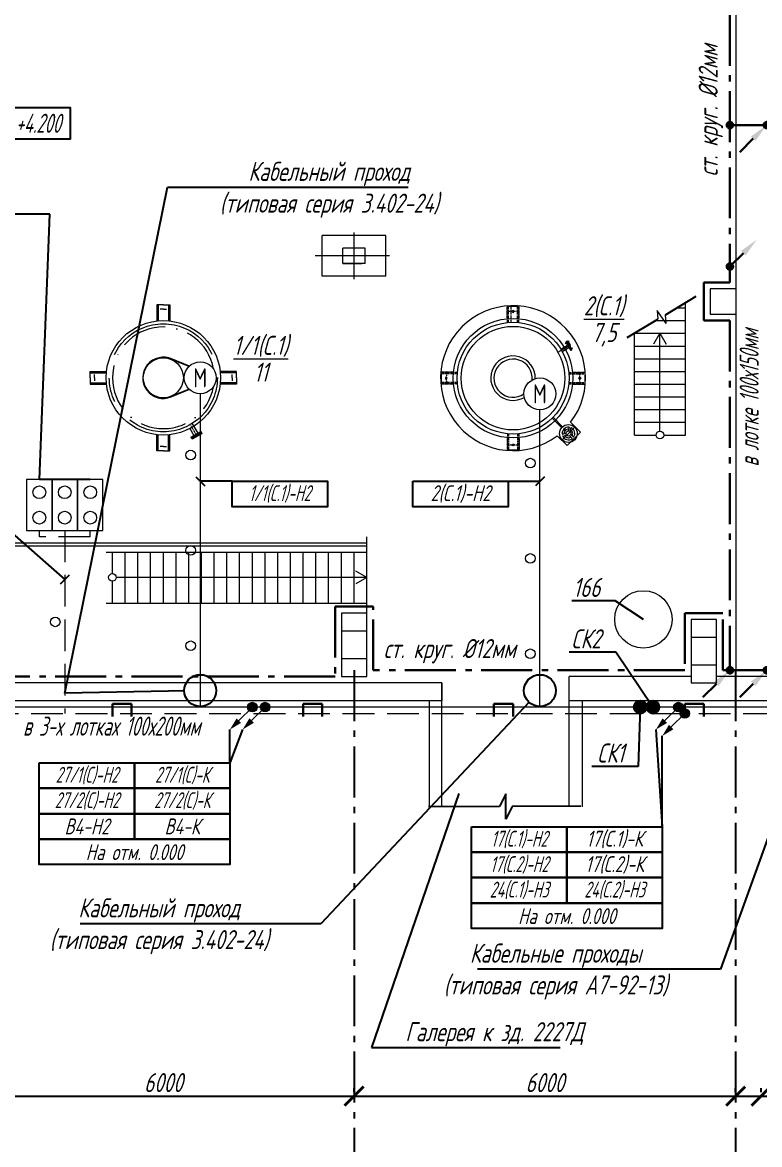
# Model space of a CAD drawing. Header units: millimetres. Extents: x -14296 to 10264, y -13087 to -5602.
# Drawn here: x -2226.6 to -2110.7, y -12882.6 to -12706.1 of the extents above; entities that cross this region are included whole.
import ezdxf
from ezdxf import colors
from ezdxf.entities.mleader import LeaderData, LeaderLine
from ezdxf.math import Vec2, Vec3

# ---------------------------------------------------------------- set-up
doc = ezdxf.new("R2010")
doc.units = ezdxf.units.MM
for name, pattern in [('ACAD_ISO10W100', [18, 12, -3, 0, -3]), ('CENTER', [50.8, 31.75, -6.35, 6.35, -6.35]), ('CENTER2', [1.125, 0.75, -0.125, 0.125, -0.125]), ('gost5', [7, 5, -2, 0]), ('gost6', [12, 8, -1.5, 1, -1.5]), ('ОСЕВАЯ', [50.8, 31.75, -6.35, 6.35, -6.35])]:
    doc.linetypes.add(name, pattern=pattern)
doc.layers.get('Defpoints').update_dxf_attribs({"color": 33})
doc.layers.add('АР', color=7, linetype='Continuous')
for name, color, linetype, lineweight in [('Заземление (Сущ)', 6, 'gost6', 25), ('КаБель контрольный (Вновь)', 142, 'gost5', 15), ('КаБель силовой (Вновь)', 1, 'Continuous', 15), ('Линия выноска', 137, 'Continuous', 25), ('Осевая', 4, 'gost6', 25), ('Размерная', 4, 'Continuous', 25), ('Рамка тонкая', 5, 'Continuous', 25), ('Строительный', 251, 'Continuous', 13), ('Текст', 7, 'Continuous', 20), ('Технологическое', 156, 'Continuous', 18), ('Эл. аппараты (Вновь)', 93, 'Continuous', 15), ('ЭлектрооБорудование (Вновь)', 160, 'Continuous', 15)]:
    doc.layers.add(name, color=color, linetype=linetype, lineweight=lineweight)
doc.styles.add('gost shx', font='gost.shx', dxfattribs={"oblique": 15})
doc.styles.add('Simplex', font='simplex.shx', dxfattribs={"width": 0.7, "oblique": 15})
doc.linetypes.add('ограждение1', pattern='A,0.25,-0.1,[133,ltypeshp.shx,S=0.1,R=0,X=-0.1,Y=0],-0.1,1', length=1.45)
doc.dimstyles.new('ISO-25', dxfattribs={"dimtxt": 3, "dimasz": 2.5, "dimexe": 1.25, "dimexo": 0.625, "dimtad": 1, "dimtxsty": 'gost shx', "dimcen": 2.5, "dimclrt": 2, "dimadec": 0, "dimazin": 0, "dimtfac": 1, "dimtmove": 0, "dimatfit": 3, "dimfxl": 1, "dimarcsym": 0})

# ---------------------------------------------------------------- blocks, each defined once
blk = doc.blocks.new('A$C33DA0663')
at = {"color": 5}
for p, q in [((-4.54, 1.45), (-2.77, 3.22)), ((-4.54, 1.45), (-3.19, 1.81)), ((-2.77, 3.22), (-4.12, 2.85))]:
    blk.add_line(p, q, dxfattribs=at)
at = {"layer": 'АР', "color": 5}
for p, q in [((-7.85, 7.06), (-4.12, 2.85)), ((-3.19, 1.81), (0.55, -2.39))]:
    blk.add_line(p, q, dxfattribs=at)
blk = doc.blocks.new('A$C7DB55512')
blk.add_circle((0, 0), 4.51)
blk = doc.blocks.new('_ArchTick')
at = {"color": 0, "const_width": 0.15}
blk.add_lwpolyline([(-0.5, -0.5), (0.5, 0.5)], dxfattribs=at)
blk = doc.blocks.new('*D894')
at = {"layer": 'Defpoints', "color": 0, "lineweight": 15, "transparency": 16777216}
for p in [(-2234.46, -12874.97), (-2174.46, -12874.97), (-2174.46, -12874.97)]:
    blk.add_point(p, dxfattribs=at)
at = {"layer": 'Размерная', "color": 0, "lineweight": -2, "transparency": 16777216}
for p, q in [((-2234.46, -12874.35), (-2234.46, -12873.72)), ((-2234.46, -12874.97), (-2174.46, -12874.97)), ((-2174.46, -12874.35), (-2174.46, -12873.72))]:
    blk.add_line(p, q, dxfattribs=at)
at = {"layer": 'Размерная', "color": 0, "lineweight": -2, "transparency": 16777216, "xscale": 3, "yscale": 3, "zscale": 3, "rotation": 180}
blk.add_blockref('_ArchTick', (-2234.46, -12874.97), dxfattribs=at)
at = {"layer": 'Размерная', "color": 0, "lineweight": -2, "transparency": 16777216, "xscale": 3, "yscale": 3, "zscale": 3}
blk.add_blockref('_ArchTick', (-2174.46, -12874.97), dxfattribs=at)
at = {"layer": 'Размерная', "color": 2, "transparency": 16777216, "insert": (-2204.46, -12872.85), "char_height": 3, "attachment_point": 5, "style": 'Simplex'}
blk.add_mtext('6000', dxfattribs=at)
blk = doc.blocks.new('*D895')
at = {"layer": 'Defpoints', "color": 0, "lineweight": 15, "transparency": 16777216}
for p in [(-2114.46, -12874.97), (-2110.46, -12874.97), (-2110.46, -12874.97)]:
    blk.add_point(p, dxfattribs=at)
at = {"layer": 'Размерная', "color": 0, "lineweight": -2, "transparency": 16777216}
for p, q in [((-2114.46, -12874.35), (-2114.46, -12873.72)), ((-2114.46, -12874.97), (-2110.46, -12874.97)), ((-2110.46, -12874.35), (-2110.46, -12873.72)), ((-2110.46, -12874.97), (-2100.52, -12874.97))]:
    blk.add_line(p, q, dxfattribs=at)
at = {"layer": 'Размерная', "color": 0, "lineweight": -2, "transparency": 16777216, "xscale": 3, "yscale": 3, "zscale": 3, "rotation": 180}
blk.add_blockref('_ArchTick', (-2114.46, -12874.97), dxfattribs=at)
at = {"layer": 'Размерная', "color": 0, "lineweight": -2, "transparency": 16777216, "xscale": 3, "yscale": 3, "zscale": 3}
blk.add_blockref('_ArchTick', (-2110.46, -12874.97), dxfattribs=at)
at = {"layer": 'Размерная', "color": 2, "transparency": 16777216, "insert": (-2103.99, -12872.85), "char_height": 3, "attachment_point": 5, "style": 'Simplex'}
blk.add_mtext('400', dxfattribs=at)
blk = doc.blocks.new('*D896')
at = {"layer": 'Defpoints', "color": 0, "lineweight": 15, "transparency": 16777216}
for p in [(-2174.46, -12874.97), (-2114.46, -12874.97), (-2114.46, -12874.97)]:
    blk.add_point(p, dxfattribs=at)
at = {"layer": 'Размерная', "color": 0, "lineweight": -2, "transparency": 16777216}
for p, q in [((-2174.46, -12874.35), (-2174.46, -12873.72)), ((-2174.46, -12874.97), (-2114.46, -12874.97)), ((-2114.46, -12874.35), (-2114.46, -12873.72))]:
    blk.add_line(p, q, dxfattribs=at)
at = {"layer": 'Размерная', "color": 0, "lineweight": -2, "transparency": 16777216, "xscale": 3, "yscale": 3, "zscale": 3, "rotation": 180}
blk.add_blockref('_ArchTick', (-2174.46, -12874.97), dxfattribs=at)
at = {"layer": 'Размерная', "color": 0, "lineweight": -2, "transparency": 16777216, "xscale": 3, "yscale": 3, "zscale": 3}
blk.add_blockref('_ArchTick', (-2114.46, -12874.97), dxfattribs=at)
at = {"layer": 'Размерная', "color": 2, "transparency": 16777216, "insert": (-2144.46, -12872.85), "char_height": 3, "attachment_point": 5, "style": 'Simplex'}
blk.add_mtext('6000', dxfattribs=at)
blk = doc.blocks.new('*D897')
at = {"layer": 'Defpoints', "color": 0, "lineweight": 15, "transparency": 16777216}
for p in [(-2110.46, -12874.97), (-2050.46, -12874.97), (-2050.46, -12874.97)]:
    blk.add_point(p, dxfattribs=at)
at = {"layer": 'Размерная', "color": 0, "lineweight": -2, "transparency": 16777216}
for p, q in [((-2110.46, -12874.35), (-2110.46, -12873.72)), ((-2110.46, -12874.97), (-2050.46, -12874.97)), ((-2050.46, -12874.35), (-2050.46, -12873.72))]:
    blk.add_line(p, q, dxfattribs=at)
at = {"layer": 'Размерная', "color": 0, "lineweight": -2, "transparency": 16777216, "xscale": 3, "yscale": 3, "zscale": 3, "rotation": 180}
blk.add_blockref('_ArchTick', (-2110.46, -12874.97), dxfattribs=at)
at = {"layer": 'Размерная', "color": 0, "lineweight": -2, "transparency": 16777216, "xscale": 3, "yscale": 3, "zscale": 3}
blk.add_blockref('_ArchTick', (-2050.46, -12874.97), dxfattribs=at)
at = {"layer": 'Размерная', "color": 2, "transparency": 16777216, "insert": (-2080.46, -12872.85), "char_height": 3, "attachment_point": 5, "style": 'Simplex'}
blk.add_mtext('6000', dxfattribs=at)
blk = doc.blocks.new('_None')
blk = doc.blocks.new('A$C2C4D244A')
at = {"layer": 'Эл. аппараты (Вновь)'}
for p, q in [((4, 8), (0, 8)), ((0, 8), (0, 0)), ((4, 0), (4, 8)), ((0, 0), (4, 0))]:
    blk.add_line(p, q, dxfattribs=at)
for centre in [(2, 6), (2, 2)]:
    blk.add_circle(centre, 1, dxfattribs=at)
blk = doc.blocks.new('A$C218E5FD8')
at = {"layer": 'Заземление (Сущ)', "lineweight": 30}
blk.add_hatch(color=256, dxfattribs=at).paths.add_polyline_path([(4.74, 4.24, 1), (3.74, 4.24, 1)])
blk.add_line((2.12, 2.12), (0, 0), dxfattribs=at)
blk.add_circle((4.24, 4.24), 0.5, dxfattribs=at)
blk.add_solid([(2.47, 1.77), (1.77, 2.47), (4.24, 4.24)], dxfattribs=at)
blk = doc.blocks.new('_DotBlank')
at = {"color": 0, "linetype": 'ByBlock', "lineweight": -2}
blk.add_line((-0.5, 0), (-1, 0), dxfattribs=at)
blk.add_circle((0, 0), 0.5, dxfattribs=at)
blk = doc.blocks.new('A$C40A51619')
at = {"layer": 'Заземление (Сущ)', "lineweight": 30}
blk.add_hatch(color=256, dxfattribs=at).paths.add_polyline_path([(1, 0.5, 1), (0, 0.5, 1)])
blk.add_line((2.62, 2.62), (0.5, 0.5), dxfattribs=at)
blk.add_circle((0.5, 0.5), 0.5, dxfattribs=at)
blk.add_solid([(2.97, 2.27), (2.27, 2.97), (4.74, 4.74)], dxfattribs=at)

msp = doc.modelspace()

# ---------------------------------------------------------------- hatches: boundary and pattern name
at = {"layer": 'Заземление (Сущ)', "lineweight": 30}
for points in [[(-2114.85744, -12722.22393, 1), (-2115.85744, -12722.22393, 1)], [(-2114.85744, -12807.97393, 1), (-2115.85744, -12807.97393, 1)]]:
    msp.add_hatch(color=256, dxfattribs=at).paths.add_polyline_path(points)
at = {"layer": 'КаБель контрольный (Вновь)', "linetype": 'ByBlock'}
for points in [[(-2189.20744, -12813.77393, 1), (-2187.70744, -12813.77393, 1)], [(-2123.20744, -12814.77393, 1), (-2121.70744, -12814.77393, 1)]]:
    msp.add_hatch(color=256, dxfattribs=at).paths.add_polyline_path(points)
at = {"layer": 'КаБель силовой (Вновь)'}
for points in [[(-2191.20744, -12813.77393, 1), (-2189.70744, -12813.77393, 1)], [(-2124.20744, -12813.77393, 1), (-2122.70744, -12813.77393, 1)]]:
    msp.add_hatch(color=256, dxfattribs=at).paths.add_polyline_path(points)
at = {"layer": 'Эл. аппараты (Вновь)', "lineweight": 30}
h = msp.add_hatch(color=256, dxfattribs=at)
edge = h.paths.add_edge_path()
edge.add_arc((-2129.45744, -12813.77393), 1, 0, 360)
h = msp.add_hatch(color=256, dxfattribs=at)
edge = h.paths.add_edge_path()
edge.add_arc((-2127.45744, -12813.77393), 1, 0, 360)

# ---------------------------------------------------------------- linework, layer by layer
at = {"layer": 'Заземление (Сущ)', "lineweight": 30}
for p, q in [((-2115.35744, -12692.88466), (-2115.35744, -12746.97393)), ((-2115.35744, -12722.22393), (-2084.16304, -12722.22393)), ((-2115.35744, -12746.97393), (-2119.45744, -12746.97393)), ((-2119.45744, -12746.97393), (-2119.45744, -12752.97393)), ((-2119.45744, -12752.97393), (-2115.35744, -12752.97393)), ((-2115.35744, -12752.97393), (-2115.35744, -12807.97393)), ((-2171.45744, -12797.97393), (-2177.45744, -12797.97393)), ((-2177.45744, -12797.97393), (-2177.45744, -12808.97393)), ((-2171.45744, -12807.97393), (-2171.45744, -12797.97393)), ((-2116.45744, -12798.97393), (-2122.45744, -12798.97393)), ((-2122.45744, -12798.97393), (-2122.45744, -12807.97393)), ((-2116.45744, -12807.97393), (-2116.45744, -12798.97393)), ((-2122.45744, -12807.97393), (-2171.45744, -12807.97393)), ((-2108.45744, -12807.97393), (-2116.45744, -12807.97393)), ((-2177.45744, -12808.97393), (-2231.45744, -12808.97393))]:
    msp.add_line(p, q, dxfattribs=at)
for centre in [(-2115.35744, -12722.22393), (-2115.35744, -12807.97393)]:
    msp.add_circle(centre, 0.5, dxfattribs=at)
at = {"layer": 'КаБель контрольный (Вновь)'}
for p, q in [((-2223.95744, -12786.97393), (-2223.95744, -12785.97393)), ((-2215.95744, -12786.97393), (-2223.95744, -12786.97393)), ((-2219.95744, -12785.97393), (-2219.95744, -12814.77393)), ((-2215.95744, -12786.97393), (-2215.95744, -12785.97393)), ((-2603.25744, -12814.77393), (-1985.65744, -12814.77393))]:
    msp.add_line(p, q, dxfattribs=at)
at = {"layer": 'КаБель контрольный (Вновь)', "linetype": 'ByBlock'}
for p, q in [((-2190.57876, -12815.89525), (-2188.45744, -12813.77393)), ((-2124.57876, -12816.89525), (-2122.45744, -12814.77393))]:
    msp.add_line(p, q, dxfattribs=at)
for centre in [(-2188.45744, -12813.77393), (-2122.45744, -12814.77393)]:
    msp.add_circle(centre, 0.75, dxfattribs=at)
for points in [[(-2190.2252, -12816.24881), (-2190.93231, -12815.5417), (-2191.99297, -12817.30947)], [(-2124.2252, -12817.24881), (-2124.93231, -12816.5417), (-2125.99297, -12818.30947)]]:
    msp.add_solid(points, dxfattribs=at)
at = {"layer": 'КаБель силовой (Вновь)'}
for p, q in [((-2198.65744, -12764.47393), (-2198.65744, -12813.77393)), ((-2145.23868, -12813.77393), (-2145.23868, -12766.99773)), ((-1986.65744, -12813.77393), (-2602.25744, -12813.77393)), ((-2192.57876, -12815.89525), (-2190.45744, -12813.77393)), ((-2125.57876, -12815.89525), (-2123.45744, -12813.77393))]:
    msp.add_line(p, q, dxfattribs=at)
for centre in [(-2200.15744, -12774.12393), (-2146.73868, -12775.38583), (-2200.15744, -12789.12393), (-2146.73868, -12790.38583), (-2221.45744, -12800.37393), (-2200.15744, -12804.12393), (-2146.73868, -12805.38583), (-2190.45744, -12813.77393), (-2123.45744, -12813.77393)]:
    msp.add_circle(centre, 0.75, dxfattribs=at)
for points in [[(-2192.2252, -12816.24881), (-2192.93231, -12815.5417), (-2193.99297, -12817.30947)], [(-2125.2252, -12816.24881), (-2125.93231, -12815.5417), (-2126.99297, -12817.30947)]]:
    msp.add_solid(points, dxfattribs=at)
at = {"layer": 'Линия выноска'}
for p, q in [((-2199.36454, -12777.53905), (-2197.95033, -12778.95326)), ((-2193.65744, -12778.24615), (-2198.65744, -12778.24615)), ((-2150.23868, -12778.24615), (-2145.23868, -12778.24615)), ((-2144.53158, -12777.53905), (-2145.94579, -12778.95326)), ((-2228.23142, -12786.42818), (-2219.95744, -12793.71299)), ((-2219.25033, -12793.00589), (-2220.66454, -12794.4201)), ((-2193.99297, -12822.54574), (-2193.99297, -12817.30947)), ((-2191.99297, -12817.30947), (-2193.99297, -12822.54574)), ((-2126.99297, -12817.30947), (-2125.99297, -12832.60398)), ((-2125.99297, -12832.60398), (-2125.99297, -12818.30947))]:
    msp.add_line(p, q, dxfattribs=at)
at = {"layer": 'Осевая'}
for p, q in [((-2174.45744, -12807.97393), (-2174.45744, -12892.97393)), ((-2114.45744, -12807.97393), (-2114.45744, -12886.97393))]:
    msp.add_line(p, q, dxfattribs=at)
at = {"layer": 'Рамка тонкая', "lineweight": 30}
for p, q in [((-2209.45744, -12813.27393), (-2212.45744, -12813.27393)), ((-2212.45744, -12813.27393), (-2212.45744, -12815.27393)), ((-2209.45744, -12815.27393), (-2209.45744, -12813.27393)), ((-2179.45744, -12813.27393), (-2182.45744, -12813.27393)), ((-2182.45744, -12813.27393), (-2182.45744, -12815.27393)), ((-2179.45744, -12815.27393), (-2179.45744, -12813.27393)), ((-2149.45744, -12813.27393), (-2152.45744, -12813.27393)), ((-2152.45744, -12813.27393), (-2152.45744, -12815.27393)), ((-2149.45744, -12815.27393), (-2149.45744, -12813.27393)), ((-2119.45744, -12813.27393), (-2122.45744, -12813.27393)), ((-2122.45744, -12813.27393), (-2122.45744, -12815.27393)), ((-2119.45744, -12815.27393), (-2119.45744, -12813.27393))]:
    msp.add_line(p, q, dxfattribs=at)
at = {"layer": 'Рамка тонкая', "ltscale": 100}
for p, q in [((-2150.61329, -12827.40193), (-2151.60208, -12829.4075)), ((-2150.59089, -12831.40187), (-2150.61329, -12827.40193)), ((-2151.60208, -12829.4075), (-2162.7781, -12829.44592)), ((-2149.60211, -12829.3963), (-2150.59089, -12831.40187)), ((-2138.7781, -12829.36565), (-2149.60211, -12829.3963))]:
    msp.add_line(p, q, dxfattribs=at)
at = {"layer": 'Рамка тонкая'}
for points in [[(-2229.13305, -12719.43728), (-2219.13305, -12719.43728), (-2219.13305, -12724.43728), (-2229.13305, -12724.43728)], [(-2193.65744, -12778.24615), (-2178.65744, -12778.24615), (-2178.65744, -12782.24615), (-2193.65744, -12782.24615)], [(-2165.23868, -12778.24615), (-2150.23868, -12778.24615), (-2150.23868, -12782.24615), (-2165.23868, -12782.24615)], [(-2223.99297, -12822.54574), (-2208.99297, -12822.54574), (-2208.99297, -12826.54574), (-2223.99297, -12826.54574)], [(-2208.99297, -12822.54574), (-2193.99297, -12822.54574), (-2193.99297, -12826.54574), (-2208.99297, -12826.54574)], [(-2223.99297, -12826.54574), (-2208.99297, -12826.54574), (-2208.99297, -12830.54574), (-2223.99297, -12830.54574)], [(-2208.99297, -12826.54574), (-2193.99297, -12826.54574), (-2193.99297, -12830.54574), (-2208.99297, -12830.54574)], [(-2223.99297, -12830.54574), (-2208.99297, -12830.54574), (-2208.99297, -12834.54574), (-2223.99297, -12834.54574)], [(-2208.99297, -12830.54574), (-2193.99297, -12830.54574), (-2193.99297, -12834.54574), (-2208.99297, -12834.54574)], [(-2155.99297, -12832.60398), (-2140.99297, -12832.60398), (-2140.99297, -12836.60398), (-2155.99297, -12836.60398)], [(-2140.99297, -12832.60398), (-2125.99297, -12832.60398), (-2125.99297, -12836.60398), (-2140.99297, -12836.60398)], [(-2223.99297, -12834.54574), (-2193.99297, -12834.54574), (-2193.99297, -12838.54574), (-2223.99297, -12838.54574)], [(-2155.99297, -12836.60398), (-2140.99297, -12836.60398), (-2140.99297, -12840.60398), (-2155.99297, -12840.60398)], [(-2140.99297, -12836.60398), (-2125.99297, -12836.60398), (-2125.99297, -12840.60398), (-2140.99297, -12840.60398)], [(-2155.99297, -12840.60398), (-2140.99297, -12840.60398), (-2140.99297, -12844.60398), (-2155.99297, -12844.60398)], [(-2140.99297, -12840.60398), (-2125.99297, -12840.60398), (-2125.99297, -12844.60398), (-2140.99297, -12844.60398)], [(-2155.99297, -12844.60398), (-2125.99297, -12844.60398), (-2125.99297, -12848.60398), (-2155.99297, -12848.60398)]]:
    msp.add_lwpolyline(points, close=True, dxfattribs=at)
at = {"layer": 'Строительный', "ltscale": 100}
for p, q in [((-2114.35744, -12713.72393), (-2114.35744, -12630.97393)), ((-2114.35744, -12808.97393), (-2114.35744, -12713.72393)), ((-2114.35744, -12747.97393), (-2118.45744, -12747.97393)), ((-2118.45744, -12747.97393), (-2118.45744, -12751.97393)), ((-2118.45744, -12751.97393), (-2114.35744, -12751.97393)), ((-2172.45744, -12789.47393), (-2213.45744, -12789.47393)), ((-2212.45744, -12792.78525), (-2212.45744, -12789.47393)), ((-2210.45744, -12797.47393), (-2210.45744, -12789.47393)), ((-2208.45744, -12797.47393), (-2208.45744, -12789.47393)), ((-2206.45744, -12797.47393), (-2206.45744, -12789.47393)), ((-2204.45744, -12797.47393), (-2204.45744, -12789.47393)), ((-2202.45744, -12797.47393), (-2202.45744, -12789.47393)), ((-2200.45744, -12797.47393), (-2200.45744, -12789.47393)), ((-2198.45744, -12797.47393), (-2198.45744, -12789.47393)), ((-2196.45744, -12797.47393), (-2196.45744, -12789.47393)), ((-2194.45744, -12797.47393), (-2194.45744, -12789.47393)), ((-2192.45744, -12797.47393), (-2192.45744, -12789.47393)), ((-2190.45744, -12797.47393), (-2190.45744, -12789.47393)), ((-2188.45744, -12797.47393), (-2188.45744, -12789.47393)), ((-2186.45744, -12797.47393), (-2186.45744, -12789.47393)), ((-2184.45744, -12797.47393), (-2184.45744, -12789.47393)), ((-2182.45744, -12797.47393), (-2182.45744, -12789.47393)), ((-2180.45744, -12797.47393), (-2180.45744, -12789.47393)), ((-2178.45744, -12797.47393), (-2178.45744, -12789.47393)), ((-2176.45744, -12797.47393), (-2176.45744, -12789.47393)), ((-2174.45744, -12797.47393), (-2174.45744, -12789.47393)), ((-2212.45744, -12797.47393), (-2212.45744, -12793.98525)), ((-2172.45744, -12793.38525), (-2211.85744, -12793.38525)), ((-2172.45744, -12797.47393), (-2213.45744, -12797.47393)), ((-2172.45744, -12798.97393), (-2176.45744, -12798.97393)), ((-2176.45744, -12798.97393), (-2176.45744, -12808.97393)), ((-2172.45744, -12808.97393), (-2172.45744, -12798.97393)), ((-2117.45744, -12799.97393), (-2121.45744, -12799.97393)), ((-2121.45744, -12799.97393), (-2121.45744, -12809.97393)), ((-2117.45744, -12809.97393), (-2117.45744, -12799.97393)), ((-2176.45744, -12801.79976), (-2172.45744, -12801.79976)), ((-2121.45744, -12802.79976), (-2117.45744, -12802.79976)), ((-2176.45744, -12806.1481), (-2172.45744, -12806.1481)), ((-2121.45744, -12807.1481), (-2117.45744, -12807.1481)), ((-2160.65744, -12809.97393), (-2232.45744, -12809.97393)), ((-2176.45744, -12808.97393), (-2172.45744, -12808.97393)), ((-2160.65744, -12809.97393), (-2160.65744, -12812.77393)), ((-2160.65744, -12829.43863), (-2160.65744, -12809.97393)), ((-2121.45744, -12808.97393), (-2140.61171, -12808.97393)), ((-2140.61171, -12829.37085), (-2140.61171, -12808.97393)), ((-2121.45744, -12809.97393), (-2117.45744, -12809.97393)), ((-2107.45744, -12808.97393), (-2117.45744, -12808.97393)), ((-2160.65744, -12812.77393), (-2274.15744, -12812.77393)), ((-2162.65744, -12812.77393), (-2162.65744, -12829.44447)), ((-2100.75744, -12812.77393), (-2140.60425, -12812.77393)), ((-2138.60425, -12812.77393), (-2140.60425, -12812.77393)), ((-2138.60425, -12812.77393), (-2138.60425, -12829.44447))]:
    msp.add_line(p, q, dxfattribs=at)
at = {"layer": 'Строительный'}
for p, q in [((-2174.45744, -12746.43929), (-2174.45744, -12739.11055)), ((-2179.45744, -12745.97393), (-2179.45744, -12739.57393)), ((-2169.45744, -12739.57393), (-2179.45744, -12739.57393)), ((-2169.45744, -12745.97393), (-2169.45744, -12739.57393)), ((-2168.86814, -12742.77393), (-2180.5579, -12742.77393)), ((-2176.20744, -12743.97393), (-2176.20744, -12741.57393)), ((-2172.75744, -12741.57393), (-2176.20744, -12741.57393)), ((-2172.70744, -12741.57393), (-2175.65744, -12741.57393)), ((-2172.70744, -12743.97393), (-2172.70744, -12741.57393)), ((-2176.20744, -12743.97393), (-2173.25744, -12743.97393)), ((-2172.70744, -12743.97393), (-2176.15744, -12743.97393)), ((-2169.45744, -12745.97393), (-2179.45744, -12745.97393)), ((-2172.45744, -12798.97393), (-2172.45744, -12786.97393)), ((-2172.45744, -12793.38525), (-2174.18949, -12792.38525)), ((-2172.45744, -12793.38525), (-2174.18949, -12794.38525))]:
    msp.add_line(p, q, dxfattribs=at)
at = {"layer": 'Строительный', "ltscale": 0.3}
for p, q in [((-2123.70958, -12750.97393), (-2122.35744, -12750.97393)), ((-2122.35744, -12770.97393), (-2122.35744, -12750.16035)), ((-2127.03351, -12752.97393), (-2122.35744, -12752.97393)), ((-2130.35744, -12770.97393), (-2130.35744, -12754.97393)), ((-2130.35744, -12754.97393), (-2122.35744, -12754.97393)), ((-2126.35744, -12754.97393), (-2127.35744, -12756.70598)), ((-2126.35744, -12770.37393), (-2126.35744, -12754.97393)), ((-2126.35744, -12754.97393), (-2125.35744, -12756.70598)), ((-2130.35744, -12756.97393), (-2122.35744, -12756.97393)), ((-2130.35744, -12758.97393), (-2122.35744, -12758.97393)), ((-2130.35744, -12760.97393), (-2122.35744, -12760.97393)), ((-2130.35744, -12762.97393), (-2122.35744, -12762.97393)), ((-2130.35744, -12764.97393), (-2122.35744, -12764.97393)), ((-2130.35744, -12766.97393), (-2122.35744, -12766.97393)), ((-2130.35744, -12768.97393), (-2122.35744, -12768.97393)), ((-2130.35744, -12770.97393), (-2126.95744, -12770.97393)), ((-2125.75744, -12770.97393), (-2122.35744, -12770.97393)), ((-2172.45744, -12787.97393), (-2267.45744, -12787.97393))]:
    msp.add_line(p, q, dxfattribs=at)
at = {"layer": 'Строительный', "linetype": 'ограждение1', "ltscale": 3}
msp.add_line((-2172.45744, -12788.47393), (-2251.35744, -12788.47393), dxfattribs=at)
at = {"layer": 'Строительный'}
for centre in [(-2126.35744, -12770.97393), (-2212.45744, -12793.38525)]:
    msp.add_circle(centre, 0.6, dxfattribs=at)
at = {"layer": 'Технологическое', "ltscale": 0.6}
for p, q in [((-2204.45744, -12750.47393), (-2205.45744, -12750.47393)), ((-2205.45744, -12750.47393), (-2205.45744, -12753.03393)), ((-2205.25744, -12750.47393), (-2205.25744, -12753.01393)), ((-2204.45744, -12751.17393), (-2204.95744, -12751.17393)), ((-2204.45744, -12750.47393), (-2203.45744, -12750.47393)), ((-2204.45744, -12751.17393), (-2203.95744, -12751.17393)), ((-2203.65744, -12750.47393), (-2203.65744, -12753.01393)), ((-2203.45744, -12750.47393), (-2203.45744, -12753.03393)), ((-2215.95744, -12761.97393), (-2215.95744, -12760.97393)), ((-2215.95744, -12760.97393), (-2213.39744, -12760.97393)), ((-2215.95744, -12761.17393), (-2213.41744, -12761.17393)), ((-2215.95744, -12761.97393), (-2215.95744, -12762.97393)), ((-2215.25744, -12761.97393), (-2215.25744, -12761.47393)), ((-2215.25744, -12761.97393), (-2215.25744, -12762.47393)), ((-2192.95744, -12760.97393), (-2195.51744, -12760.97393)), ((-2192.95744, -12761.17393), (-2195.49744, -12761.17393)), ((-2193.65744, -12761.97393), (-2193.65744, -12761.47393)), ((-2193.65744, -12761.97393), (-2193.65744, -12762.47393)), ((-2192.95744, -12761.97393), (-2192.95744, -12760.97393)), ((-2192.95744, -12761.97393), (-2192.95744, -12762.97393)), ((-2215.95744, -12762.77393), (-2213.41744, -12762.77393)), ((-2215.95744, -12762.97393), (-2213.39744, -12762.97393)), ((-2192.95744, -12762.97393), (-2195.51744, -12762.97393)), ((-2192.95744, -12762.77393), (-2195.49744, -12762.77393)), ((-2192.95744, -12762.97393), (-2192.95744, -12762.77393)), ((-2205.45744, -12773.47393), (-2205.45744, -12770.91393)), ((-2205.25744, -12773.47393), (-2205.25744, -12770.93393)), ((-2203.65744, -12773.47393), (-2203.65744, -12770.93393)), ((-2203.45744, -12773.47393), (-2203.45744, -12770.91393)), ((-2204.45744, -12772.77393), (-2204.95744, -12772.77393)), ((-2204.45744, -12772.77393), (-2203.95744, -12772.77393)), ((-2204.45744, -12773.47393), (-2205.45744, -12773.47393)), ((-2204.45744, -12773.47393), (-2203.45744, -12773.47393))]:
    msp.add_line(p, q, dxfattribs=at)
at = {"layer": 'Технологическое', "linetype": 'CENTER2', "ltscale": 0.5}
for p, q in [((-2150.40744, -12752.53399), (-2150.40744, -12750.73399)), ((-2150.35744, -12753.28014), (-2150.35744, -12750.73399)), ((-2150.15744, -12753.28014), (-2150.15744, -12750.73399)), ((-2149.75744, -12753.28014), (-2149.75744, -12750.73399)), ((-2148.75744, -12753.28014), (-2148.75744, -12750.73399)), ((-2148.55744, -12753.28014), (-2148.55744, -12750.73399)), ((-2148.50744, -12752.53399), (-2148.50744, -12750.73399)), ((-2158.95744, -12761.08399), (-2160.75744, -12761.08399)), ((-2158.21129, -12761.13399), (-2160.75744, -12761.13399)), ((-2158.21129, -12761.33399), (-2160.75744, -12761.33399)), ((-2140.70358, -12761.13399), (-2138.15744, -12761.13399)), ((-2140.70358, -12761.33399), (-2138.15744, -12761.33399)), ((-2139.95744, -12761.08399), (-2138.15744, -12761.08399)), ((-2158.21129, -12762.73399), (-2160.75744, -12762.73399)), ((-2158.21129, -12762.93399), (-2160.75744, -12762.93399)), ((-2158.95744, -12762.98399), (-2160.75744, -12762.98399)), ((-2140.70358, -12762.73399), (-2138.15744, -12762.73399)), ((-2140.70358, -12762.93399), (-2138.15744, -12762.93399)), ((-2139.95744, -12762.98399), (-2138.15744, -12762.98399)), ((-2199.13208, -12771.19773), (-2200.12284, -12769.48167)), ((-2150.35744, -12770.78785), (-2150.35744, -12773.33399)), ((-2150.15744, -12770.78785), (-2150.15744, -12773.33399)), ((-2148.75744, -12770.78785), (-2148.75744, -12773.33399)), ((-2148.55744, -12770.78785), (-2148.55744, -12773.33399)), ((-2150.40744, -12771.53399), (-2150.40744, -12773.33399)), ((-2148.50744, -12771.53399), (-2148.50744, -12773.33399))]:
    msp.add_line(p, q, dxfattribs=at)
at = {"layer": 'Технологическое'}
for p, q in [((-2148.50744, -12750.73399), (-2150.40744, -12750.73399)), ((-2150.35744, -12752.53399), (-2150.40744, -12752.53399)), ((-2148.50744, -12752.53399), (-2148.55744, -12752.53399)), ((-2200.41717, -12760.19817), (-2203.3051, -12759.04227)), ((-2200.33729, -12760.12242), (-2203.26794, -12758.94943)), ((-2160.75744, -12761.08399), (-2160.75744, -12762.98399)), ((-2158.95744, -12761.08399), (-2158.95744, -12761.13399)), ((-2139.95744, -12761.08399), (-2139.95744, -12761.13399)), ((-2138.15744, -12761.08399), (-2138.15744, -12762.98399)), ((-2200.41717, -12763.7497), (-2203.3051, -12764.90559)), ((-2200.33729, -12763.82544), (-2203.26794, -12764.99843)), ((-2158.95744, -12762.93399), (-2158.95744, -12762.98399)), ((-2139.95744, -12762.93399), (-2139.95744, -12762.98399)), ((-2199.00299, -12770.66132), (-2199.90999, -12769.09034)), ((-2141.80983, -12769.82302), (-2143.30601, -12768.32684)), ((-2141.66841, -12769.6816), (-2143.16459, -12768.18542)), ((-2138.85025, -12770.51928), (-2140.40526, -12768.96427)), ((-2200.35144, -12769.84572), (-2199.66117, -12771.04132)), ((-2200.1115, -12771.30132), (-2198.55265, -12770.40132)), ((-2200.0265, -12771.44854), (-2198.46765, -12770.54854)), ((-2199.9965, -12771.5005), (-2198.43765, -12770.6005)), ((-2199.76035, -12771.32952), (-2198.7038, -12770.71952)), ((-2199.57184, -12771.18604), (-2199.71906, -12771.27104)), ((-2198.35265, -12770.74773), (-2199.34858, -12771.32273)), ((-2199.22208, -12771.04184), (-2199.34208, -12770.83399)), ((-2198.92232, -12770.81104), (-2198.77509, -12770.72604)), ((-2198.74509, -12770.778), (-2198.76009, -12770.75202)), ((-2198.69282, -12770.67854), (-2198.7038, -12770.71952)), ((-2198.55265, -12770.40132), (-2198.46765, -12770.54854)), ((-2198.35265, -12770.74773), (-2198.43765, -12770.6005)), ((-2140.97157, -12772.6406), (-2142.52658, -12771.08559)), ((-2139.76175, -12769.74978), (-2141.74165, -12771.72968)), ((-2141.717, -12770.84309), (-2141.1487, -12770.69082)), ((-2141.63936, -12771.13287), (-2141.07105, -12770.98059)), ((-2141.29333, -12770.33952), (-2141.52597, -12770.10688)), ((-2141.15191, -12770.1981), (-2141.38455, -12769.96546)), ((-2138.85025, -12770.51928), (-2140.97157, -12772.6406)), ((-2140.64834, -12769.77443), (-2140.80061, -12770.34273)), ((-2140.17953, -12771.52403), (-2140.59556, -12771.108)), ((-2140.35856, -12769.85207), (-2140.51084, -12770.42038)), ((-2139.9674, -12771.3119), (-2140.38343, -12770.89587)), ((-2200.1115, -12771.30132), (-2200.0265, -12771.44854)), ((-2199.9115, -12771.64773), (-2199.9965, -12771.5005)), ((-2199.34858, -12771.32273), (-2199.9115, -12771.64773)), ((-2199.80133, -12771.31854), (-2199.76035, -12771.32952)), ((-2199.68906, -12771.323), (-2199.70406, -12771.29702)), ((-2150.35744, -12771.53399), (-2150.40744, -12771.53399)), ((-2148.50744, -12771.53399), (-2148.55744, -12771.53399)), ((-2148.50744, -12773.33399), (-2150.40744, -12773.33399))]:
    msp.add_line(p, q, dxfattribs=at)
at = {"layer": 'Технологическое', "linetype": 'CENTER', "ltscale": 0.3}
msp.add_line((-2140.43821, -12756.82674), (-2142.49066, -12758.01172), dxfattribs=at)
at = {"layer": 'Технологическое', "ltscale": 0.3}
for p, q in [((-2141.94706, -12757.44768), (-2140.88667, -12756.83546)), ((-2140.61205, -12756.26251), (-2141.24012, -12756.62512)), ((-2141.02694, -12756.26748), (-2141.16768, -12756.34873)), ((-2140.66999, -12757.21076), (-2141.16768, -12756.34873)), ((-2140.88474, -12756.51377), (-2141.02694, -12756.26748)), ((-2140.9683, -12756.23362), (-2140.82756, -12756.15236)), ((-2140.77193, -12756.57374), (-2140.9683, -12756.23362)), ((-2140.88144, -12756.51949), (-2140.88474, -12756.51377)), ((-2140.88144, -12756.51949), (-2140.84436, -12756.52955)), ((-2140.88144, -12756.51949), (-2140.24824, -12757.61623)), ((-2140.80712, -12756.59405), (-2140.84436, -12756.52955)), ((-2140.43821, -12756.82674), (-2140.82756, -12756.15236)), ((-2140.80712, -12756.59405), (-2140.77193, -12756.57374)), ((-2140.80712, -12756.59405), (-2140.38391, -12757.32707)), ((-2140.77193, -12756.57374), (-2140.1896, -12757.58237)), ((-2141.73038, -12757.82298), (-2140.66999, -12757.21076)), ((-2140.66999, -12757.21076), (-2140.38898, -12757.69749)), ((-2140.13554, -12757.3166), (-2140.56286, -12757.56331)), ((-2140.24824, -12757.61623), (-2140.38898, -12757.69749))]:
    msp.add_line(p, q, dxfattribs=at)
at = {"layer": 'Технологическое', "ltscale": 0.6}
msp.add_circle((-2204.45744, -12761.97393), 9, dxfattribs=at)
at = {"layer": 'Технологическое', "linetype": 'ОСЕВАЯ', "ltscale": 0.6}
msp.add_circle((-2204.45744, -12761.97393), 8.5, dxfattribs=at)
at = {"layer": 'Технологическое'}
for centre, radius in [((-2149.45714, -12762.03399), 9.4), ((-2149.45744, -12762.03399), 8.8), ((-2149.45744, -12762.03399), 8.15), ((-2204.45744, -12761.97393), 3.15), ((-2140.7517, -12770.73973), 1.4), ((-2140.7517, -12770.73973), 0.4)]:
    msp.add_circle(centre, radius, dxfattribs=at)
for centre, radius, start, end in [((-2149.45685, -12762.03399), 11.4, 322.5608432, 307.4391568), ((-2204.45744, -12761.97393), 3.25, 65.1940385, 292.1583121), ((-2149.45744, -12762.03399), 3.5, 358.8622571, 300.5681169), ((-2149.45744, -12762.03399), 3, 354.4763455, 304.9540284), ((-2140.7517, -12770.73973), 1, 85.3398909, 184.6601091), ((-2141.72347, -12770.81895), 0.025, 184.6601091, 285), ((-2141.63289, -12771.15702), 0.025, 105, 205.3398909), ((-2140.7517, -12770.73973), 1, 205.3398909, 304.6601091), ((-2140.7517, -12770.73973), 0.67345, 87.8696075, 182.1303925), ((-2140.7517, -12770.73973), 0.67345, 207.8696075, 302.1303925), ((-2140.67248, -12769.76796), 0.025, 345, 85.3398909), ((-2140.7517, -12770.73973), 0.67345, 327.8696075, 62.1303925), ((-2140.33441, -12769.85854), 0.025, 64.6601091, 165), ((-2140.7517, -12770.73973), 1, 325.3398909, 64.6601091), ((-2140.19721, -12771.54171), 0.025, 304.6601091, 45), ((-2139.94972, -12771.29422), 0.025, 225, 325.3398909)]:
    msp.add_arc(centre, radius, start, end, dxfattribs=at)
at = {"layer": 'Технологическое', "linetype": 'CENTER2', "ltscale": 0.5}
for start, end in [(84.8089974, 95.1910026), (174.8089974, 185.1910026), (354.8089974, 5.1910026), (264.8089974, 275.1910026)]:
    msp.add_arc((-2149.45744, -12762.03399), 10.5, start, end, dxfattribs=at)
at = {"layer": 'Технологическое', "linetype": 'ACAD_ISO10W100', "ltscale": 0.6}
msp.add_arc((-2204.45744, -12761.97393), 8, 10.0005669, 349.9994332, dxfattribs=at)
at = {"layer": 'Технологическое'}
for points in [[(-2149.31468, -12751.53399), (-2149.32181, -12751.71817), (-2149.58365, -12751.73083), (-2149.59515, -12751.53399), (-2149.58365, -12751.33724), (-2149.32181, -12751.34982), (-2149.31468, -12751.53399)], [(-2159.95744, -12761.89124), (-2159.77326, -12761.89837), (-2159.7606, -12762.16021), (-2159.95744, -12762.1717), (-2160.15419, -12762.16021), (-2160.14161, -12761.89837), (-2159.95744, -12761.89124)], [(-2138.95744, -12761.89124), (-2139.14161, -12761.89837), (-2139.15427, -12762.16021), (-2138.95744, -12762.1717), (-2138.76068, -12762.16021), (-2138.77326, -12761.89837), (-2138.95744, -12761.89124)], [(-2149.31468, -12772.53399), (-2149.32181, -12772.34982), (-2149.58365, -12772.33716), (-2149.59515, -12772.53399), (-2149.58365, -12772.73075), (-2149.32181, -12772.71817), (-2149.31468, -12772.53399)]]:
    msp.add_open_spline(points, degree=3, knots=[0, 0, 0, 0, 1, 1, 1, 2, 2, 2, 2], dxfattribs=at)
at = {"layer": 'Эл. аппараты (Вновь)', "lineweight": 30}
for centre in [(-2129.45744, -12813.77393), (-2127.45744, -12813.77393)]:
    msp.add_circle(centre, 1, dxfattribs=at)
at = {"layer": 'ЭлектрооБорудование (Вновь)'}
for centre in [(-2198.65744, -12761.97393), (-2145.23868, -12764.49773)]:
    msp.add_circle(centre, 2.5, dxfattribs=at)

# ---------------------------------------------------------------- block references
at = {"layer": 'Строительный'}
for name, p in [('A$C218E5FD8', (-2113.80004, -12726.46657)), ('A$C40A51619', (-2115.85742, -12744.97393)), ('A$C218E5FD8', (-2119.60004, -12812.21657)), ('A$C218E5FD8', (-2113.80004, -12812.21657))]:
    msp.add_blockref(name, p, dxfattribs=at)
at = {"layer": 'Строительный', "rotation": 79.40167168987534}
msp.add_blockref('A$C33DA0663', (-2123.12325, -12749.24187), dxfattribs=at)
at = {"layer": 'Технологическое'}
msp.add_blockref('A$C7DB55512', (-2128.95744, -12799.97393), dxfattribs=at)
at = {"layer": 'Эл. аппараты (Вновь)'}
for p in [(-2225.95742, -12785.97394), (-2221.95742, -12785.97394), (-2217.95742, -12785.97394)]:
    msp.add_blockref('A$C2C4D244A', p, dxfattribs=at)

# ---------------------------------------------------------------- texts
at = {"layer": 'Текст', "char_height": 3, "attachment_point": 5, "rotation": 90, "style": 'Simplex'}
for s, insert, width in [('ст. круг. %%C12мм', (-2118.35744, -12719.9293), 43.7026451), ('\\A1;{\\W0.6;в лотке 100х150мм}', (-2112.32906, -12765.12905), 58.7087971)]:
    msp.add_mtext(s, dxfattribs=dict(at, insert=insert, width=width))
at = {"layer": 'Текст', "attachment_point": 5, "style": 'Simplex'}
for s, insert, char_height, width in [('{\\W0.6;+4.200}', (-2224.13305, -12721.93728), 3, 10), ('\\A1;{\\W0.7;\\S2(С.1)/7,5;}', (-2135.15181, -12752.74183), 3, 4.9055162), ('\\A1;\\S1\\/1(С.1)/11;', (-2189.11752, -12758.97195), 3, 4.9055162), ('{\\W0.6;1/1(С.1)-Н2}', (-2186.15744, -12780.24615), 2.5, 15), ('{\\W0.7;2(С.1)-Н2}', (-2157.73868, -12780.24615), 2.5, 15), ('ст. круг. %%C12мм', (-2159.4293, -12804.97393), 3, 43.7026451), ('\\A1;{\\W0.6;в 3-х лотках 100х200мм}', (-2212.60077, -12816.77393), 3, 58.7087971), ('{\\W0.6;27/1(С)-Н2}', (-2216.49297, -12824.54574), 2.5, 15), ('{\\W0.6;27/1(С)-К}', (-2201.49297, -12824.54574), 2.5, 15), ('{\\W0.6;27/2(С)-Н2}', (-2216.49297, -12828.54574), 2.5, 15), ('{\\W0.6;27/2(С)-К}', (-2201.49297, -12828.54574), 2.5, 15), ('В4-Н2', (-2216.49297, -12832.54574), 2.5, 15), ('В4-К', (-2201.49297, -12832.54574), 2.5, 15), ('{\\W0.6;17(С.1)-Н2}', (-2148.49297, -12834.60398), 2.5, 15), ('{\\W0.7;17(С.1)-К}', (-2133.49297, -12834.60398), 2.5, 15), ('На отм. 0.000', (-2208.99297, -12836.59459), 2.5, 30), ('{\\W0.6;17(С.2)-Н2}', (-2148.49297, -12838.60398), 2.5, 15), ('{\\W0.7;17(С.2)-К}', (-2133.49297, -12838.60398), 2.5, 15), ('{\\W0.6;24(С.1)-Н3}', (-2148.49297, -12842.60398), 2.5, 15), ('{\\W0.6;24(С.2)-Н3}', (-2133.49297, -12842.60398), 2.5, 15), ('На отм. 0.000', (-2140.99297, -12846.65283), 2.5, 30)]:
    msp.add_mtext(s, dxfattribs=dict(at, insert=insert, char_height=char_height, width=width))
at = {"layer": 'ЭлектрооБорудование (Вновь)', "char_height": 3, "width": 6.7817159, "attachment_point": 5, "style": 'Simplex'}
for insert in [(-2198.65744, -12761.97393), (-2145.23868, -12764.49773)]:
    msp.add_mtext('{\\Q0;М}', dxfattribs=dict(at, insert=insert))

# ---------------------------------------------------------------- dimensions: what is measured, and where the dimension line sits
at = {"layer": 'Размерная'}
for base, p1, p2, override, picture, middle in [((-2174.45744, -12874.97393), (-2234.45744, -12874.97393), (-2174.45744, -12874.97393), {"dimtxt": 3, "dimasz": 3, "dimlfac": 100, "dimrnd": 500, "dimtxsty": 'Simplex', "dimblk1": 'ArchTick', "dimblk2": 'ArchTick', "dimsah": 1}, '*D894', (-2204.45744, -12872.84893)), ((-2114.45744, -12874.97393), (-2174.45744, -12874.97393), (-2114.45744, -12874.97393), {"dimtxt": 3, "dimasz": 3, "dimlfac": 100, "dimrnd": 500, "dimtxsty": 'Simplex', "dimblk1": 'ArchTick', "dimblk2": 'ArchTick', "dimsah": 1}, '*D896', (-2144.45744, -12872.84893)), ((-2110.45744, -12874.97393), (-2114.45744, -12874.97393), (-2110.45744, -12874.97393), {"dimtxt": 3, "dimasz": 3, "dimlfac": 100, "dimrnd": 100, "dimtxsty": 'Simplex', "dimblk1": 'ArchTick', "dimblk2": 'ArchTick', "dimsah": 1}, '*D895', (-2103.99104, -12872.84893)), ((-2050.45744, -12874.97393), (-2110.45744, -12874.97393), (-2050.45744, -12874.97393), {"dimtxt": 3, "dimasz": 3, "dimlfac": 100, "dimrnd": 500, "dimtxsty": 'Simplex', "dimblk1": 'ArchTick', "dimblk2": 'ArchTick', "dimsah": 1}, '*D897', (-2080.45744, -12872.84893))]:
    dim = msp.add_linear_dim(base=base, p1=p1, p2=p2, dimstyle='ISO-25', override=override, dxfattribs=at)
    dim.commit()
    dim.dimension.update_dxf_attribs({"geometry": picture, "text_midpoint": middle})

# ---------------------------------------------------------------- leaders
at = {"layer": 'Линия выноска'}
ml = msp.add_multileader_mtext('Standard', dxfattribs=at)
ml.set_content('Кабельный проход\\P(типовая серия 3.402-24)', color=2, style='Simplex')
ml.set_leader_properties()
ml.set_arrow_properties(name='DOTBLANK')
ml.build(insert=Vec2(0, 0))
ml.multileader.update_dxf_attribs({"text_left_attachment_type": 6, "text_right_attachment_type": 6, "dogleg_length": 1, "arrow_head_size": 5})
ctx = ml.context
ctx.base_point, ctx.char_height, ctx.arrow_head_size, ctx.plane_origin = Vec3(-2202.79462, -12731.99965), 3, 5, Vec3(-2226.43584, -12662.96587)
ctx.left_attachment, ctx.right_attachment, ctx.text_align_type = 6, 6, 1
notes = []
notes.append((ctx, [(1, (1, 1, 0), (-2203.79462, -12731.99965), (1, 0), 1, [(1, [(-2198.65744, -12811.17393), (-2219.95744, -12811.57393)], 0, [])])]))
ctx.mtext.insert, ctx.mtext.alignment, ctx.mtext.flow_direction = Vec3(-2178.37668, -12727.99965), 2, 5
ml = msp.add_multileader_mtext('Standard', dxfattribs=at)
ml.set_content('1/1(С.1); 1/2(С.1); 2(С.1)-SB', color=2, style='Simplex')
ml.set_leader_properties()
ml.set_arrow_properties(name='NONE')
ml.build(insert=Vec2(0, 0))
ml.multileader.update_dxf_attribs({"text_left_attachment_type": 6, "text_right_attachment_type": 6, "dogleg_length": 0})
ctx = ml.context
ctx.base_point, ctx.char_height, ctx.plane_origin = Vec3(-2274.48141, -12736.20656), 3, Vec3(-2229.41273, -12775.69193)
ctx.left_attachment, ctx.right_attachment, ctx.text_align_type = 6, 6, 1
notes.append((ctx, [(0, (1, 1, 0), (-2222.33068, -12736.20656), (-1, 0), 0, [(2, [(-2215.95744, -12777.97393), (-2219.95744, -12777.97393), (-2223.95744, -12777.97393)], 0, [])])]))
ctx.mtext.insert, ctx.mtext.alignment, ctx.mtext.flow_direction = Vec3(-2248.40604, -12732.20656), 2, 5
ml = msp.add_multileader_mtext('Standard', dxfattribs=at)
ml.set_content('{\\W0.7;166}', color=2, style='Simplex')
ml.set_leader_properties()
ml.set_arrow_properties(name='NONE')
ml.build(insert=Vec2(0, 0))
ml.multileader.update_dxf_attribs({"text_left_attachment_type": 6, "text_right_attachment_type": 6, "dogleg_length": 0})
ctx = ml.context
ctx.base_point, ctx.char_height, ctx.plane_origin = Vec3(-2142.37887, -12797.05103), 3, Vec3(-2074.79231, -12823.02117)
ctx.left_attachment, ctx.right_attachment, ctx.text_align_type = 6, 6, 1
notes.append((ctx, [(0, (1, 1, 0), (-2133.38985, -12797.05103), (-1, 0), 0, [(1, [(-2128.95744, -12799.97393)], 0, [])])]))
ctx.mtext.insert, ctx.mtext.alignment, ctx.mtext.flow_direction = Vec3(-2137.88436, -12793.45103), 2, 5
ml = msp.add_multileader_mtext('Standard', dxfattribs=at)
ml.set_content('{\\W0.7;СК2}', color=2, style='Simplex')
ml.set_leader_properties()
ml.set_arrow_properties(name='NONE')
ml.build(insert=Vec2(0, 0))
ml.multileader.update_dxf_attribs({"text_left_attachment_type": 6, "text_right_attachment_type": 6, "dogleg_length": 0})
ctx = ml.context
ctx.base_point, ctx.char_height, ctx.plane_origin = Vec3(-2142.65976, -12805.13449), 3, Vec3(-2121.43781, -12805.2453)
ctx.left_attachment, ctx.right_attachment, ctx.text_align_type = 6, 6, 1
notes.append((ctx, [(0, (1, 1, 0), (-2133.30042, -12805.13449), (-1, 0), 0, [(1, [(-2127.45744, -12813.77393)], 0, [])])]))
ctx.mtext.insert, ctx.mtext.alignment, ctx.mtext.flow_direction = Vec3(-2137.98009, -12801.53449), 2, 5
ml = msp.add_multileader_mtext('Standard', dxfattribs=at)
ml.set_content('Кабельный проход\\P(типовая серия 3.402-24)', color=2, style='Simplex')
ml.set_leader_properties()
ml.set_arrow_properties(name='DOTBLANK')
ml.build(insert=Vec2(0, 0))
ml.multileader.update_dxf_attribs({"text_left_attachment_type": 6, "text_right_attachment_type": 6, "dogleg_length": 1, "arrow_head_size": 5})
ctx = ml.context
ctx.base_point, ctx.char_height, ctx.arrow_head_size, ctx.plane_origin = Vec3(-2229.53838, -12847.85428), 3, 5, Vec3(-2176.9658, -12662.96587)
ctx.left_attachment, ctx.right_attachment, ctx.text_align_type = 6, 6, 1
notes.append((ctx, [(0, (1, 1, 0), (-2179.70249, -12847.85428), (-1, 0), 1, [(0, [(-2145.23868, -12811.17393)], 0, [])])]))
ctx.mtext.insert, ctx.mtext.alignment, ctx.mtext.flow_direction = Vec3(-2205.12044, -12843.85428), 2, 5
ml = msp.add_multileader_mtext('Standard', dxfattribs=at)
ml.set_content('Кабельные проходы\\P(типовая серия А7-92-13)', color=2, style='Simplex')
ml.set_leader_properties()
ml.set_arrow_properties(name='DOTBLANK')
ml.build(insert=Vec2(0, 0))
ml.multileader.update_dxf_attribs({"text_left_attachment_type": 6, "text_right_attachment_type": 6, "dogleg_length": 1, "arrow_head_size": 5})
ctx = ml.context
ctx.base_point, ctx.char_height, ctx.arrow_head_size, ctx.plane_origin = Vec3(-2167.68684, -12854.98299), 3, 5, Vec3(-2214.9126, -12663.69952)
ctx.left_attachment, ctx.right_attachment, ctx.text_align_type = 6, 6, 1
notes.append((ctx, [(0, (1, 1, 0), (-2116.85094, -12854.98299), (-1, 0), 1, [(0, [(-2100.95744, -12810.87393)], 0, [])])]))
ctx.mtext.insert, ctx.mtext.alignment, ctx.mtext.flow_direction = Vec3(-2142.76889, -12850.98299), 2, 5
ml = msp.add_multileader_mtext('Standard', dxfattribs=at)
ml.set_content('{\\W0.7;СК1}', color=2, style='Simplex')
ml.set_leader_properties()
ml.set_arrow_properties(name='NONE')
ml.build(insert=Vec2(0, 0))
ml.multileader.update_dxf_attribs({"text_left_attachment_type": 6, "text_right_attachment_type": 6, "dogleg_length": 0})
ctx = ml.context
ctx.base_point, ctx.char_height, ctx.plane_origin = Vec3(-2138.47304, -12823.10463), 3, Vec3(-2123.43781, -12805.2453)
ctx.left_attachment, ctx.right_attachment, ctx.text_align_type = 6, 6, 1
notes.append((ctx, [(0, (1, 1, 0), (-2129.76059, -12823.10463), (-1, 0), 0, [(1, [(-2129.45744, -12813.77393)], 0, [])])]))
ctx.mtext.insert, ctx.mtext.alignment, ctx.mtext.flow_direction = Vec3(-2134.11681, -12819.50463), 2, 5
ml = msp.add_multileader_mtext('Standard', dxfattribs=at)
ml.set_content('{\\W0.7;Галерея к зд. 2227Д}', color=2, style='Simplex')
ml.set_leader_properties()
ml.set_arrow_properties(name='NONE')
ml.build(insert=Vec2(0, 0))
ml.multileader.update_dxf_attribs({"text_left_attachment_type": 6, "text_right_attachment_type": 6, "dogleg_length": 0})
ctx = ml.context
ctx.base_point, ctx.char_height, ctx.plane_origin = Vec3(-2171.69513, -12867.3381), 3, Vec3(-1987.85874, -12847.7581)
ctx.left_attachment, ctx.right_attachment, ctx.text_align_type = 6, 6, 1
notes.append((ctx, [(1, (1, 1, 0), (-2171.69513, -12867.3381), (1, 0), 0, [(1, [(-2158.01008, -12827.38875)], 0, [])])]))
ctx.mtext.insert, ctx.mtext.alignment, ctx.mtext.flow_direction = Vec3(-2152.3932, -12863.3381), 2, 5
for ctx, leaders in notes:
    for number, flags, end, landing, length, lines in leaders:
        leader = LeaderData()
        leader.index, (leader.has_last_leader_line, leader.has_dogleg_vector, leader.attachment_direction) = number, flags
        leader.last_leader_point, leader.dogleg_vector, leader.dogleg_length = Vec3(end), Vec3(landing), length
        for number, points, colour, breaks in lines:
            line = LeaderLine()
            line.index, line.vertices, line.color, line.breaks = number, Vec3.list(points), colors.encode_raw_color(colour), breaks
            leader.lines.append(line)
        ctx.leaders.append(leader)

doc.saveas('drawing.dxf')
